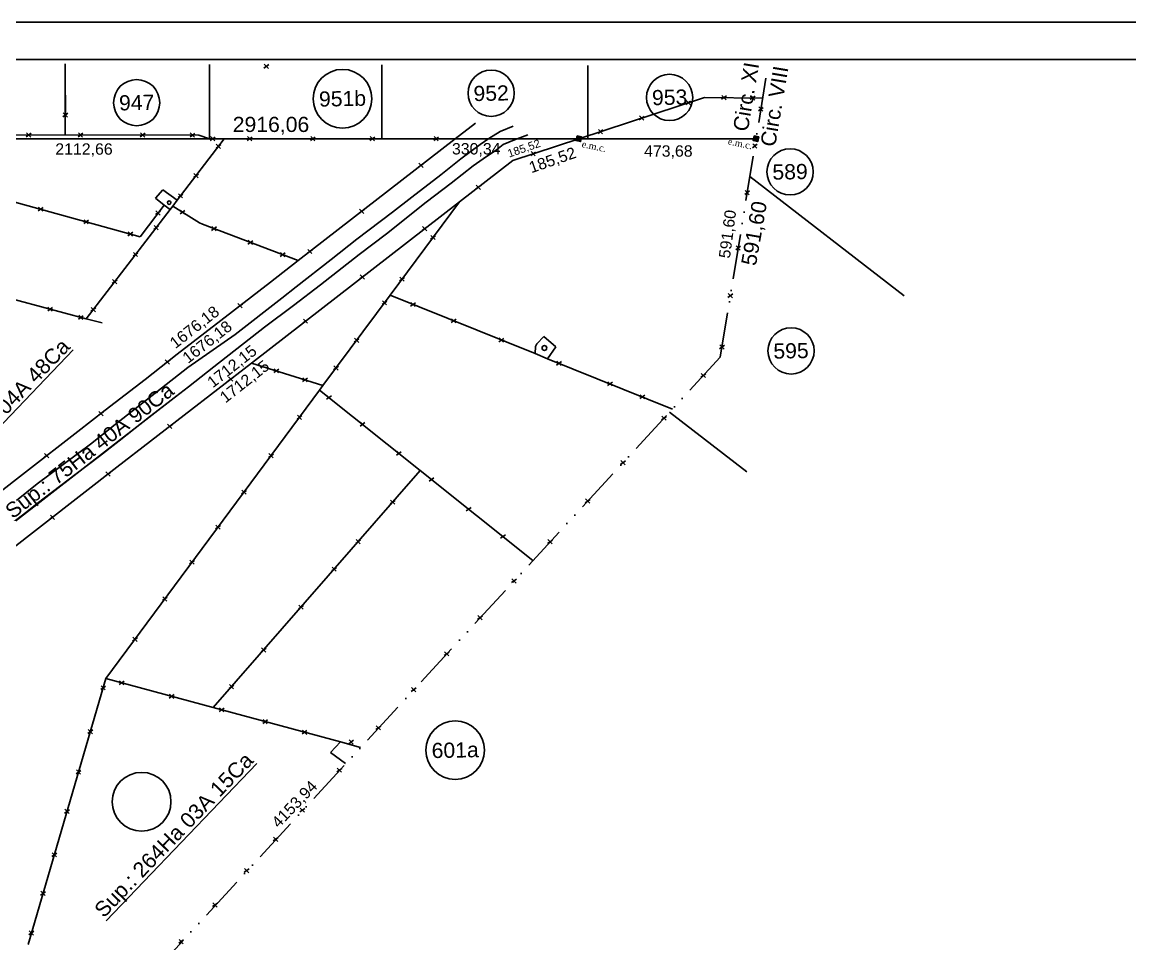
# Model space of a CAD drawing. Header units: feet. Extents: x 1554 to 7460, y 4629 to 11811.
# Drawn here: x 3037.7 to 3333.8, y 5778.9 to 6025.3 of the extents above; entities that cross this region are included whole.
import ezdxf

# ---------------------------------------------------------------- set-up
doc = ezdxf.new("R2010")
doc.units = ezdxf.units.FT
doc.header["$MEASUREMENT"] = 0
doc.linetypes.add('ACAD_ISO12W100', pattern=[21, 12, -3, 0, -3, 0, -3])
doc.layers.get('0').update_dxf_attribs({"linetype": 'CONTINUOUS'})
for name, color, linetype in [('Alambrado', 1, 'CONTINUOUS'), ('Canal', 2, 'CONTINUOUS'), ('CARATULA', 7, 'CONTINUOUS'), ('MEDICION', 2, 'CONTINUOUS'), ('Seccion', 6, 'ACAD_ISO12W100'), ('Subdivision', 5, 'CONTINUOUS'), ('Tanques', 140, 'CONTINUOUS')]:
    doc.layers.add(name, color=color, linetype=linetype)
doc.styles.add('ARIAL', font='arial.ttf')
doc.styles.add('Time New Roman', font='times.ttf')

msp = doc.modelspace()

# ---------------------------------------------------------------- hatches: boundary and pattern name
h = msp.add_hatch()
h.set_pattern_fill('ANSI31', color=1, scale=0.025, angle=78.23157, style=0)
h.set_pattern_definition([(123.231567, (2701.68758, 6051.37915), (-0.066394212, -0.043499417), [])])
h.paths.add_polyline_path([(3186.038, 5994.856), (3185.781, 5993.622), (3186.986, 5993.371), (3187.243, 5994.605)])
h = msp.add_hatch()
h.set_pattern_fill('ANSI31', color=1, scale=0.025, angle=78.23157, style=0)
h.set_pattern_definition([(123.231567, (2749.05515, 6051.375724), (-0.066394212, -0.043499417), [])])
h.paths.add_polyline_path([(3233.406, 5994.853), (3233.149, 5993.619), (3234.353, 5993.368), (3234.61, 5994.602)])

# ---------------------------------------------------------------- linework, layer by layer
at = {"color": 1}
for p, q in [((3103.621, 6013.93, -35.145), (3102.311, 6013.011, -35.145)), ((3103.534, 6012.907, -35.145), (3102.398, 6014.034, -35.145)), ((3216.408, 6004.192, 0.108), (3215.098, 6003.273, 0.108)), ((3216.321, 6003.169, 0.108), (3215.185, 6004.296, 0.108)), ((3225.984, 6005.571, 0.119), (3224.674, 6004.652, 0.119)), ((3225.897, 6004.548, 0.119), (3224.761, 6005.675, 0.119)), ((3233.665, 6005.49, 0.119), (3232.355, 6004.571, 0.119)), ((3233.578, 6004.467, 0.119), (3232.442, 6005.594, 0.119)), ((3049.873, 6000.907, 0.097), (3048.563, 5999.988, 0.097)), ((3049.786, 5999.884, 0.097), (3048.65, 6001.011, 0.097)), ((3203.966, 6000.099, 0.075), (3202.657, 5999.181, 0.075)), ((3203.88, 5999.077, 0.075), (3202.744, 6000.203, 0.075)), ((3235.832, 6002.507, 0.11), (3234.523, 6001.588, 0.11)), ((3235.746, 6001.484, 0.11), (3234.61, 6002.611, 0.11)), ((3040.077, 5995.577, 0.247), (3038.767, 5994.658, 0.247)), ((3039.99, 5994.554, 0.247), (3038.854, 5995.68, 0.247)), ((3053.942, 5995.577, 0.247), (3052.632, 5994.659, 0.247)), ((3053.855, 5994.555, 0.247), (3052.719, 5995.681, 0.247)), ((3070.578, 5995.564, 0.247), (3069.268, 5994.645, 0.247)), ((3070.491, 5994.541, 0.247), (3069.355, 5995.668, 0.247)), ((3083.862, 5995.554, 0.247), (3082.552, 5994.635, 0.247)), ((3083.775, 5994.531, 0.247), (3082.639, 5995.657, 0.247)), ((3089.251, 5994.577, 0.031), (3087.941, 5993.658, 0.031)), ((3089.164, 5993.554, 0.031), (3088.028, 5994.681, 0.031)), ((3099.159, 5994.579, 0.031), (3097.849, 5993.661, 0.031)), ((3099.072, 5993.557, 0.031), (3097.936, 5994.683, 0.031)), ((3116.049, 5994.578, 0.031), (3114.739, 5993.659, 0.031)), ((3115.962, 5993.555, 0.031), (3114.826, 5994.682, 0.031)), ((3131.972, 5994.577, 0.031), (3130.663, 5993.658, 0.031)), ((3131.885, 5993.554, 0.031), (3130.749, 5994.681, 0.031)), ((3149.028, 5994.576, 0.031), (3147.718, 5993.657, 0.031)), ((3148.941, 5993.553, 0.031), (3147.805, 5994.68, 0.031)), ((3192.961, 5996.479, 0.046), (3191.651, 5995.56, 0.046)), ((3192.874, 5995.456, 0.046), (3191.738, 5996.583, 0.046)), ((3090.815, 5992.555, 0.247), (3089.505, 5991.636, 0.247)), ((3090.728, 5991.532, 0.247), (3089.592, 5992.659, 0.247)), ((3234.217, 5992.628, -0.097), (3232.907, 5991.709, -0.097)), ((3234.13, 5991.605, -0.097), (3232.994, 5992.732, -0.097)), ((3174.956, 5990.556, -0.097), (3173.646, 5989.637, -0.097)), ((3174.869, 5989.533, -0.097), (3173.733, 5990.66, -0.097)), ((3144.961, 5987.466, 0.031), (3143.651, 5986.547, 0.031)), ((3144.874, 5986.443, 0.031), (3143.738, 5987.57, 0.031)), ((3084.785, 5984.684, 0.247), (3083.475, 5983.766, 0.247)), ((3084.698, 5983.662, 0.247), (3083.562, 5984.788, 0.247)), ((3080.672, 5979.317, 0.247), (3079.362, 5978.398, 0.247)), ((3080.585, 5978.294, 0.247), (3079.449, 5979.421, 0.247)), ((3160.274, 5981.61, -0.097), (3158.964, 5980.691, -0.097)), ((3160.187, 5980.587, -0.097), (3159.051, 5981.714, -0.097)), ((3232.176, 5980.15, -0.097), (3230.866, 5979.231, -0.097)), ((3232.089, 5979.127, -0.097), (3230.953, 5980.254, -0.097)), ((3043.276, 5975.732, 0.038), (3041.967, 5974.813, 0.038)), ((3043.189, 5974.709, 0.038), (3042.053, 5975.835, 0.038)), ((3074.666, 5974.747, 0.038), (3073.357, 5973.828, 0.038)), ((3074.579, 5973.724, 0.038), (3073.443, 5974.851, 0.038)), ((3081.2, 5974.96, 0.247), (3079.89, 5974.042, 0.247)), ((3081.113, 5973.938, 0.247), (3079.977, 5975.064, 0.247)), ((3129.099, 5975.17, 0.031), (3127.789, 5974.251, 0.031)), ((3129.012, 5974.147, 0.031), (3127.876, 5975.274, 0.031)), ((3055.456, 5972.369, 0.038), (3054.146, 5971.45, 0.038)), ((3055.369, 5971.346, 0.038), (3054.233, 5972.472, 0.038)), ((3074.15, 5970.815, 0.1), (3072.84, 5969.896, 0.1)), ((3074.063, 5969.792, 0.1), (3072.927, 5970.919, 0.1)), ((3089.593, 5970.541, 0.247), (3088.283, 5969.622, 0.247)), ((3089.506, 5969.518, 0.247), (3088.37, 5970.645, 0.247)), ((3145.971, 5970.534, -0.285), (3144.662, 5969.615, -0.285)), ((3145.885, 5969.511, -0.285), (3144.749, 5970.638, -0.285)), ((3067.278, 5969.104, 0.038), (3065.969, 5968.185, 0.038)), ((3067.192, 5968.081, 0.038), (3066.056, 5969.208, 0.038)), ((3148.163, 5968.18, 0.119), (3146.853, 5967.261, 0.119)), ((3148.076, 5967.157, 0.119), (3146.94, 5968.284, 0.119)), ((3099.321, 5966.862, 0.247), (3098.012, 5965.943, 0.247)), ((3099.234, 5965.839, 0.247), (3098.098, 5966.966, 0.247)), ((3115.157, 5963.407, 0.031), (3114.021, 5964.534, 0.031)), ((3229.76, 5965.377, -0.097), (3228.45, 5964.459, -0.097)), ((3229.673, 5964.355, -0.097), (3228.537, 5965.481, -0.097)), ((3068.625, 5963.614, 0.1), (3067.315, 5962.695, 0.1)), ((3068.538, 5962.591, 0.1), (3067.402, 5963.718, 0.1)), ((3107.975, 5963.589, 0.247), (3106.666, 5962.67, 0.247)), ((3107.888, 5962.566, 0.247), (3106.752, 5963.693, 0.247)), ((3115.243, 5964.43, 0.031), (3113.934, 5963.511, 0.031)), ((3063.062, 5956.363, 0.1), (3061.752, 5955.444, 0.1)), ((3062.975, 5955.34, 0.1), (3061.839, 5956.467, 0.1)), ((3129.308, 5957.617, -0.286), (3127.998, 5956.698, -0.286)), ((3129.221, 5956.594, -0.286), (3128.085, 5957.721, -0.286)), ((3139.907, 5957.039, 0.119), (3138.597, 5956.12, 0.119)), ((3139.82, 5956.016, 0.119), (3138.684, 5957.143, 0.119)), ((3227.589, 5951.609, -0.097), (3226.453, 5952.736, -0.097)), ((3096.562, 5949.935, -0.28), (3095.253, 5949.016, -0.28)), ((3096.476, 5948.912, -0.28), (3095.34, 5950.039, -0.28)), ((3135.204, 5950.702, 0.119), (3133.895, 5949.783, 0.119)), ((3135.118, 5949.679, 0.119), (3133.982, 5950.806, 0.119)), ((3142.857, 5950.253, 0.134), (3141.547, 5949.334, 0.134)), ((3142.77, 5949.23, 0.134), (3141.634, 5950.357, 0.134)), ((3227.676, 5952.632, -0.097), (3226.366, 5951.713, -0.097)), ((3045.808, 5949.018, 0.038), (3044.498, 5948.099, 0.038)), ((3045.721, 5947.995, 0.038), (3044.585, 5949.122, 0.038)), ((3054.015, 5946.816, 0.038), (3052.705, 5945.897, 0.038)), ((3053.928, 5945.793, 0.038), (3052.792, 5946.919, 0.038)), ((3057.343, 5948.91, 0.1), (3056.033, 5947.991, 0.1)), ((3057.256, 5947.887, 0.1), (3056.12, 5949.014, 0.1)), ((3114.082, 5945.815, -0.287), (3112.773, 5944.896, -0.287)), ((3113.996, 5944.792, -0.287), (3112.86, 5945.919, -0.287)), ((3153.686, 5945.893, 0.134), (3152.376, 5944.974, 0.134)), ((3153.599, 5944.87, 0.134), (3152.463, 5945.997, 0.134)), ((3166.38, 5939.725, 0.134), (3165.244, 5940.852, 0.134)), ((3127.734, 5940.661, 0.119), (3126.425, 5939.742, 0.119)), ((3127.647, 5939.638, 0.119), (3126.511, 5940.765, 0.119)), ((3166.467, 5940.748, 0.134), (3165.157, 5939.829, 0.134)), ((3225.428, 5938.888, -0.097), (3224.118, 5937.969, -0.097)), ((3225.341, 5937.865, -0.097), (3224.205, 5938.992, -0.097)), ((3077.157, 5934.89, -0.35), (3075.847, 5933.971, -0.35)), ((3077.07, 5933.867, -0.35), (3075.934, 5934.994, -0.35)), ((3106.268, 5932.521, -0.033), (3104.958, 5931.602, -0.033)), ((3106.181, 5931.498, -0.033), (3105.045, 5932.625, -0.033)), ((3122.25, 5933.289, 0.119), (3120.94, 5932.37, 0.119)), ((3122.163, 5932.266, 0.119), (3121.027, 5933.393, 0.119)), ((3181.892, 5934.531, 0.134), (3180.582, 5933.612, 0.134)), ((3181.805, 5933.508, 0.134), (3180.669, 5934.635, 0.134)), ((3094.096, 5930.33, -0.3), (3092.787, 5929.411, -0.3)), ((3094.01, 5929.307, -0.3), (3092.874, 5930.434, -0.3)), ((3113.932, 5930.112, -0.033), (3112.622, 5929.193, -0.033)), ((3113.845, 5929.089, -0.033), (3112.709, 5930.216, -0.033)), ((3195.499, 5929.044, 0.134), (3194.189, 5928.125, 0.134)), ((3195.412, 5928.021, 0.134), (3194.276, 5929.148, 0.134)), ((3220.453, 5931.271), (3219.143, 5930.352)), ((3220.366, 5930.248), (3219.23, 5931.375)), ((3120.359, 5925.392, 0.145), (3119.049, 5924.473, 0.145)), ((3120.272, 5924.369, 0.145), (3119.136, 5925.496, 0.145)), ((3204.122, 5925.567, 0.134), (3202.813, 5924.648, 0.134)), ((3204.035, 5924.544, 0.134), (3202.899, 5925.67, 0.134)), ((3059.393, 5921.101, -0.365), (3058.083, 5920.182, -0.365)), ((3059.306, 5920.078, -0.365), (3058.17, 5921.205, -0.365)), ((3112.486, 5920.113, 0.119), (3111.176, 5919.194, 0.119)), ((3112.399, 5919.09, 0.119), (3111.263, 5920.217, 0.119)), ((3077.747, 5917.679, -0.336), (3076.437, 5916.76, -0.336)), ((3077.66, 5916.656, -0.336), (3076.524, 5917.783, -0.336)), ((3129.32, 5918.224, 0.145), (3128.01, 5917.305, 0.145)), ((3129.233, 5917.201, 0.145), (3128.097, 5918.328, 0.145)), ((3209.946, 5919.882), (3208.636, 5918.963)), ((3209.859, 5918.859), (3208.723, 5919.986)), ((3044.905, 5909.873, -0.364), (3043.595, 5908.954, -0.364)), ((3044.818, 5908.85, -0.364), (3043.682, 5909.977, -0.364)), ((3104.859, 5909.827, 0.119), (3103.549, 5908.908, 0.119)), ((3104.772, 5908.805, 0.119), (3103.636, 5909.931, 0.119)), ((3139.033, 5910.455, 0.145), (3137.723, 5909.536, 0.145)), ((3138.946, 5909.433, 0.145), (3137.81, 5910.559, 0.145)), ((3198.975, 5907.988), (3197.665, 5907.069)), ((3198.888, 5906.965), (3197.752, 5908.092)), ((3061.282, 5904.931, -0.366), (3059.972, 5904.012, -0.366)), ((3061.195, 5903.908, -0.366), (3060.059, 5905.035, -0.366)), ((3147.762, 5903.479, 0.145), (3146.452, 5902.56, 0.145)), ((3147.675, 5902.456, 0.145), (3146.539, 5903.583, 0.145)), ((3097.65, 5900.105, 0.119), (3096.341, 5899.186, 0.119)), ((3097.563, 5899.082, 0.119), (3096.427, 5900.209, 0.119)), ((3137.394, 5897.426, 0.103), (3136.084, 5896.507, 0.103)), ((3137.307, 5896.403, 0.103), (3136.171, 5897.53, 0.103)), ((3189.499, 5897.714), (3188.189, 5896.795)), ((3189.412, 5896.691), (3188.276, 5897.818)), ((3046.347, 5892.372, -0.359), (3045.211, 5893.499, -0.359)), ((3157.707, 5895.543, 0.145), (3156.397, 5894.624, 0.145)), ((3157.62, 5894.52, 0.145), (3156.484, 5895.646, 0.145)), ((3046.434, 5893.395, -0.359), (3045.124, 5892.476, -0.359)), ((3090.695, 5890.724, 0.119), (3089.385, 5889.806, 0.119)), ((3090.608, 5889.702, 0.119), (3089.472, 5890.828, 0.119)), ((3166.872, 5888.229, 0.145), (3165.562, 5887.31, 0.145)), ((3166.785, 5887.206, 0.145), (3165.649, 5888.333, 0.145)), ((3128.175, 5886.869, 0.103), (3126.865, 5885.95, 0.103)), ((3128.088, 5885.846, 0.103), (3126.952, 5886.973, 0.103)), ((3179.474, 5886.846), (3178.164, 5885.927)), ((3179.387, 5885.823), (3178.251, 5886.95)), ((3083.756, 5881.366, 0.119), (3082.446, 5880.447, 0.119)), ((3083.669, 5880.343, 0.119), (3082.533, 5881.47, 0.119)), ((3121.754, 5879.517, 0.103), (3120.444, 5878.598, 0.103)), ((3121.667, 5878.494, 0.103), (3120.531, 5879.621, 0.103)), ((3169.808, 5876.368), (3168.498, 5875.449)), ((3169.721, 5875.345), (3168.585, 5876.472)), ((3076.482, 5871.555, 0.119), (3075.172, 5870.636, 0.119)), ((3076.395, 5870.532, 0.119), (3075.259, 5871.659, 0.119)), ((3112.871, 5869.345, 0.103), (3111.561, 5868.426, 0.103)), ((3112.784, 5868.322, 0.103), (3111.648, 5869.449, 0.103)), ((3160.747, 5866.547), (3159.438, 5865.628)), ((3160.66, 5865.524), (3159.525, 5866.65)), ((3068.394, 5859.741, 0.119), (3067.258, 5860.868, 0.119)), ((3068.481, 5860.764, 0.119), (3067.171, 5859.845, 0.119)), ((3102.888, 5857.915, 0.103), (3101.578, 5856.996, 0.103)), ((3102.801, 5856.892, 0.103), (3101.665, 5858.018, 0.103)), ((3151.814, 5856.862), (3150.504, 5855.943)), ((3151.727, 5855.839), (3150.591, 5856.966)), ((3064.938, 5849.134, 0.103), (3063.628, 5848.215, 0.103)), ((3064.851, 5848.111, 0.103), (3063.715, 5849.238, 0.103)), ((3059.982, 5847.8, 0.119), (3058.672, 5846.881, 0.119)), ((3059.895, 5846.777, 0.119), (3058.759, 5847.904, 0.119)), ((3094.304, 5848.085, 0.103), (3092.994, 5847.166, 0.103)), ((3094.217, 5847.062, 0.103), (3093.081, 5848.189, 0.103)), ((3142.989, 5847.296), (3141.679, 5846.377)), ((3142.902, 5846.273), (3141.766, 5847.4)), ((3078.313, 5845.514, 0.103), (3077.004, 5844.595, 0.103)), ((3078.226, 5844.491, 0.103), (3077.09, 5845.618, 0.103)), ((3091.674, 5841.899, 0.11), (3090.364, 5840.98, 0.11)), ((3091.587, 5840.876, 0.11), (3090.451, 5842.003, 0.11)), ((3103.303, 5838.756, 0.11), (3101.993, 5837.837, 0.11)), ((3103.216, 5837.733, 0.11), (3102.08, 5838.86, 0.11)), ((3133.492, 5836.074), (3132.356, 5837.2)), ((3056.55, 5836.067, 0.119), (3055.24, 5835.148, 0.119)), ((3056.463, 5835.044, 0.119), (3055.327, 5836.171, 0.119)), ((3113.832, 5835.909, 0.11), (3112.523, 5834.991, 0.11)), ((3113.745, 5834.887, 0.11), (3112.61, 5836.013, 0.11)), ((3133.579, 5837.096), (3132.269, 5836.177)), ((3126.288, 5833.314, 0.11), (3124.978, 5832.396, 0.11)), ((3126.201, 5832.292, 0.11), (3125.065, 5833.418, 0.11)), ((3053.302, 5824.237, 0.119), (3052.166, 5825.364, 0.119)), ((3123.108, 5825.78), (3121.798, 5824.861)), ((3123.021, 5824.757), (3121.885, 5825.884)), ((3053.389, 5825.26, 0.119), (3052.079, 5824.341, 0.119)), ((3050.314, 5814.747, 0.119), (3049.005, 5813.828, 0.119)), ((3050.228, 5813.724, 0.119), (3049.092, 5814.851, 0.119)), ((3113.249, 5815.088), (3111.939, 5814.169)), ((3113.162, 5814.065), (3112.026, 5815.192)), ((3106.081, 5807.315), (3104.771, 5806.396)), ((3105.994, 5806.292), (3104.858, 5807.419)), ((3046.921, 5803.146, 0.119), (3045.612, 5802.227, 0.119)), ((3046.834, 5802.123, 0.119), (3045.699, 5803.25, 0.119)), ((3098.346, 5798.928), (3097.036, 5798.009)), ((3098.259, 5797.905), (3097.123, 5799.032)), ((3043.904, 5792.829, 0.119), (3042.594, 5791.91, 0.119)), ((3043.817, 5791.806, 0.119), (3042.681, 5792.933, 0.119)), ((3089.794, 5788.726), (3088.658, 5789.852)), ((3089.881, 5789.749), (3088.571, 5788.83)), ((3040.813, 5782.26, 0.119), (3039.503, 5781.341, 0.119)), ((3040.726, 5781.237, 0.119), (3039.59, 5782.364, 0.119)), ((3080.844, 5779.948), (3079.534, 5779.029)), ((3080.757, 5778.925), (3079.621, 5780.052))]:
    msp.add_line(p, q, dxfattribs=at)
at = {"color": 2, "elevation": 0.031}
for points in [[(3186.038, 5994.856), (3187.243, 5994.605), (3186.986, 5993.371), (3185.781, 5993.622)], [(3233.406, 5994.853), (3234.61, 5994.602), (3234.353, 5993.368), (3233.149, 5993.619)]]:
    msp.add_lwpolyline(points, close=True, dxfattribs=at)
at = {"color": 3}
msp.add_circle((3069.623, 5816.885, -99.83), 7.845, dxfattribs=at)
at = {"layer": 'Alambrado'}
for p, q in [((3049.222, 6005.774, 0.097), (3049.214, 5995.121, 0.097)), ((3220.111, 6005.166, 0.119), (3186.512, 5994.114, 0.031)), ((3235.661, 6005.003, 0.119), (3220.111, 6005.166, 0.119)), ((3079.099, 5977.658, 0.247), (3091.711, 5994.12, 0.247)), ((3016.034, 5982.614, 0.038), (3069.209, 5967.931, 0.038)), ((3075.327, 5980.464, 0.106), (3073.327, 5978.191, 0.106)), ((3079.099, 5977.658, 0.106), (3075.327, 5980.464, 0.106)), ((3069.209, 5967.931, 0.038), (3075.605, 5976.397, 0.038)), ((3073.327, 5978.191, 0.106), (3075.605, 5976.397, 0.106)), ((3075.605, 5976.397, 0.106), (3077.212, 5975.199, 0.106)), ((3077.949, 5976.109, 0.247), (3079.099, 5977.658, 0.247)), ((3154.565, 5977.243, 0.119), (3136.056, 5952.267, 0.119)), ((3077.212, 5975.199, 0.1), (3054.787, 5945.973, 0.1)), ((3077.212, 5975.199, 0.106), (3077.949, 5976.109, 0.106)), ((3085.11, 5971.674, 0.247), (3077.949, 5976.109, 0.247)), ((3085.857, 5971.247, 0.247), (3085.11, 5971.674, 0.247)), ((3111.476, 5961.558, 0.247), (3085.857, 5971.247, 0.247)), ((3054.787, 5945.973, 0.038), (3010.759, 5957.79, 0.038)), ((3136.056, 5952.267, 0.119), (3118.103, 5928.135, 0.119)), ((3174.792, 5936.673, 0.134), (3136.056, 5952.267, 0.134)), ((3054.787, 5945.973, 0.1), (3059.033, 5944.883, 0.1)), ((3175.241, 5939.259, 0.094), (3177.167, 5941.252, 0.094)), ((3177.167, 5941.252, 0.094), (3180.405, 5938.499, 0.094)), ((3174.792, 5936.673, 0.094), (3174.963, 5938.58, 0.094)), ((3174.963, 5938.58, 0.094), (3175.241, 5939.259, 0.094)), ((3180.405, 5938.499, 0.094), (3178.154, 5935.315, 0.094)), ((3178.154, 5935.315, 0.134), (3174.792, 5936.673, 0.134)), ((3211.534, 5921.854, 0.134), (3178.154, 5935.315, 0.134)), ((3118.103, 5928.135, -0.033), (3098.971, 5934.15, -0.033)), ((3117.218, 5926.92, 0.119), (3060.052, 5849.819, 0.119)), ((3118.103, 5928.135, 0.119), (3117.218, 5926.92, 0.119)), ((3144.112, 5905.409, 0.145), (3117.218, 5926.92, 0.145)), ((3144.112, 5905.409, 0.103), (3088.776, 5842.046, 0.103)), ((3174.21, 5881.39, 0.145), (3144.112, 5905.409, 0.145)), ((3060.052, 5849.819, 0.119), (3039.267, 5778.756, 0.119)), ((3088.776, 5842.046, 0.103), (3060.052, 5849.819, 0.103)), ((3088.776, 5842.046, 0.11), (3122.771, 5832.857, 0.11)), ((3122.771, 5832.857, 0.123), (3120.146, 5830.058, 0.123)), ((3122.771, 5832.857, 0.11), (3128.107, 5831.415, 0.11)), ((3120.146, 5830.058, 0.123), (3124.118, 5827.125, 0.123))]:
    msp.add_line(p, q, dxfattribs=at)
at = {"layer": 'Alambrado', "color": 2}
for p, q in [((3018.658, 5995.108, 0.247), (3049.214, 5995.121, 0.247)), ((3049.214, 5995.121, 0.247), (3084.919, 5995.093, 0.247)), ((3084.919, 5995.093, 0.247), (3087.798, 5994.116, 0.247))]:
    msp.add_line(p, q, dxfattribs=at)
at = {"layer": 'Canal'}
for p, q in [((3168.986, 5997.442, -0.124), (3165.436, 5996.064, -0.114)), ((3160.159, 5992.549, -0.099), (3162.491, 5994.169, -0.105)), ((3162.491, 5994.169, -0.105), (3165.436, 5996.064, -0.114)), ((3172.875, 5995.202, -0.115), (3169.326, 5993.825, -0.105)), ((3154.95, 5988.71, -0.068), (3160.159, 5992.549, -0.099)), ((3164.47, 5991.183, -0.092), (3160.969, 5988.777, -0.124)), ((3166.281, 5992.55, -0.093), (3164.47, 5991.183, -0.092)), ((3169.326, 5993.825, -0.105), (3166.281, 5992.55, -0.093)), ((3149.587, 5984.477, -0.051), (3154.95, 5988.71, -0.068)), ((3160.969, 5988.777, -0.124), (3158.241, 5986.888, -0.089)), ((3158.241, 5986.888, -0.089), (3152.361, 5982.214, -0.073)), ((3141.825, 5978.526, -0.042), (3149.587, 5984.477, -0.051)), ((3152.361, 5982.214, -0.073), (3145.688, 5977.155, -0.106)), ((3145.688, 5977.155, -0.106), (3135.054, 5968.705, -0.058)), ((3136.7, 5974.512, -0.054), (3141.825, 5978.526, -0.042)), ((3127.183, 5967.265, -0.035), (3136.7, 5974.512, -0.054)), ((3135.054, 5968.705, -0.058), (3127.797, 5963.182, -0.034)), ((3120.289, 5961.805, -0.021), (3127.183, 5967.265, -0.035)), ((3110.924, 5954.532, -0.022), (3120.289, 5961.805, -0.021)), ((3127.797, 5963.182, -0.034), (3117.439, 5955.063, -0.064)), ((3107.074, 5951.488, -0.027), (3110.924, 5954.532, -0.022)), ((3117.439, 5955.063, -0.064), (3110.215, 5949.539, -0.088)), ((3094.605, 5941.825, -0.102), (3107.074, 5951.488, -0.027)), ((3110.215, 5949.539, -0.088), (3102.453, 5943.714, -0.124)), ((3082.013, 5932.929, -0.098), (3094.605, 5941.825, -0.102)), ((3102.453, 5943.714, -0.124), (3088.884, 5933.118, -0.123)), ((3073.668, 5926.475, -0.096), (3082.013, 5932.929, -0.098)), ((3088.884, 5933.118, -0.123), (3082.173, 5927.819, -0.151)), ((3062.584, 5917.707, -0.127), (3073.668, 5926.475, -0.096)), ((3082.173, 5927.819, -0.151), (3071.75, 5919.818, -0.154)), ((3055.909, 5912.479, -0.119), (3062.584, 5917.707, -0.127)), ((3071.75, 5919.818, -0.154), (3063.614, 5913.331, -0.155)), ((3041.697, 5901.845, -0.124), (3055.909, 5912.479, -0.119)), ((3063.614, 5913.331, -0.155), (3058.312, 5909.298, -0.142)), ((3058.312, 5909.298, -0.142), (3052.143, 5904.5, -0.14)), ((3052.143, 5904.5, -0.14), (3041.713, 5896.626, -0.138)), ((3036.17, 5897.413, -0.124), (3041.697, 5901.845, -0.124)), ((3041.713, 5896.626, -0.138), (3038.546, 5894.121, -0.141)), ((3038.546, 5894.121, -0.141), (3035.433, 5891.681, -0.14))]:
    msp.add_line(p, q, dxfattribs=at)
at = {"layer": 'CARATULA', "color": 1, "linetype": 'Continuous'}
msp.add_line((3703.344, 6025.281), (2703.344, 6025.281), dxfattribs=at)
at = {"layer": 'CARATULA', "color": 8, "linetype": 'Continuous'}
msp.add_line((3693.344, 6015.281), (2743.344, 6015.281), dxfattribs=at)
at = {"layer": 'MEDICION', "color": 3}
msp.add_line((3133.881, 6013.873, -42.854), (3133.88, 5994.117, -0.097), dxfattribs=at)
for centre, radius in [((3123.327, 6004.811, -99.83), 7.845), ((3163.065, 6006.266, -199.745), 6.18), ((3068.292, 6003.757, 0.085), 6.18), ((3210.788, 6005.158, 0.09), 6.18), ((3242.978, 5985.257, -99.83), 6.18), ((3243.241, 5937.399, -99.83), 6.18), ((3153.45, 5830.659, -99.83), 7.845)]:
    msp.add_circle(centre, radius, dxfattribs=at)
at = {"layer": 'Seccion'}
for q in [(3236.919, 6012.696, 0.143), (2751.732, 5422.728, 0.002)]:
    msp.add_line((3224.331, 5935.726, -0.097), q, dxfattribs=at)
at = {"layer": 'Subdivision', "color": 2}
for p, q in [((3049.215, 6014.106, -40.992), (3049.214, 5995.121, 0.097)), ((3087.8, 6013.972, -42.725), (3087.798, 5994.116, 0.247)), ((3188.881, 6013.722, -42.536), (3188.88, 5994.113, -0.097)), ((3232.226, 5984.001, -0.097), (3273.488, 5952.154, -99.83)), ((3210.765, 5921, -0.094), (3231.396, 5905.076, -49.961))]:
    msp.add_line(p, q, dxfattribs=at)
at = {"layer": 'Subdivision', "color": 1}
msp.add_line((3158.868, 5998.294, 0.031), (3153.478, 5994.116, 0.031), dxfattribs=at)
at = {"layer": 'Subdivision'}
for p, q in [((2993.106, 5994.103, 0.031), (3087.798, 5994.116, 0.031)), ((3087.798, 5994.116, 0.031), (3091.711, 5994.12, 0.031)), ((3091.711, 5994.12, 0.031), (3153.478, 5994.116, 0.031)), ((3186.512, 5994.114, 0.031), (3233.88, 5994.11, 0.031))]:
    msp.add_line(p, q, dxfattribs=at)
at = {"layer": 'Subdivision', "color": 3}
for p, q in [((3153.478, 5994.116, 0.031), (3111.476, 5961.558, 0.031)), ((3153.478, 5994.116, 0.031), (3186.512, 5994.114, 0.031)), ((3186.512, 5994.114, -0.097), (3168.889, 5988.316, -0.097)), ((3168.889, 5988.316, -0.097), (3154.565, 5977.243, -0.097)), ((3154.565, 5977.243, -0.284), (3098.971, 5934.15, -0.288)), ((3111.476, 5961.558, -0.244), (3104.067, 5955.789, -0.232)), ((3104.067, 5955.789, -0.232), (3090.822, 5945.541, -0.31)), ((3090.822, 5945.541, -0.31), (3079.163, 5936.498, -0.345)), ((3079.163, 5936.498, -0.345), (3070.521, 5929.784, -0.361)), ((3098.971, 5934.15, -0.288), (3062.997, 5906.312, -0.367)), ((3070.521, 5929.784, -0.361), (3059.892, 5921.534, -0.366)), ((3059.892, 5921.534, -0.366), (3052.606, 5915.897, -0.365)), ((3052.606, 5915.897, -0.365), (3038.533, 5904.978, -0.364)), ((3062.997, 5906.312, -0.367), (3033.555, 5883.438, -0.353)), ((3038.533, 5904.978, -0.364), (3021.041, 5891.373, -0.353))]:
    msp.add_line(p, q, dxfattribs=at)
at = {"layer": 'Tanques'}
for centre, radius in [((3076.994, 5977.037, 0.21), 0.469), ((3177.304, 5938.173, 0.29), 0.637)]:
    msp.add_circle(centre, radius, dxfattribs=at)

# ---------------------------------------------------------------- texts
at = {"color": 1, "style": 'Time New Roman'}
for p in [(3187.173, 5991.882, -99.555), (3226.244, 5992.619, -99.555)]:
    msp.add_text('e.m.c.', height=1.8, rotation=348.23157, dxfattribs=at).set_placement(p)
at = {"color": 3, "style": 'ARIAL'}
for s, rotation, p in [('%%USup.: 141Ha 04A 48Ca', 46.18664, (3010.471, 5896.239, -0.342)), ('%%USup.: 75Ha 40A 90Ca', 37.7928, (3035.154, 5892.339, -99.83)), ('%%USup.: 264Ha 03A 15Ca', 46.18664, (3059.515, 5785.632, -99.83))]:
    msp.add_text(s, height=4.05143, rotation=rotation, dxfattribs=at).set_placement(p)
at = {"layer": 'MEDICION', "color": 3, "style": 'ARIAL'}
for s, insert, char_height, width, attachment_point, rotation in [('\\pt20.25714;Circ. XI', (3227.683, 5996.527), 4.05143, 63.61612, 1, 80.48212), ('Circ. VIII', (3234.999, 5992.444, -0.097), 4.0514, 63.61612, 1, 80.48212), ('951b', (3123.327, 6004.811, -99.83), 4.0514, 7.97874, 5, 1.15289), ('952', (3163.065, 6006.266, -199.745), 4.0514, 7.97874, 5, 1.15289), ('953', (3210.788, 6005.158, 0.09), 4.0514, 7.97874, 5, 1.15289), ('947', (3068.292, 6003.757, 0.085), 4.0514, 7.97874, 5, 1.15289), ('2916,06', (3093.977, 5999.972, 0.031), 4.0514, 7.97874, 1, 0.00786), ('589', (3242.978, 5985.257, -99.83), 4.0514, 7.97874, 5, 1.15289), ('591,60', (3229.857, 5960.669, -0.097), 4.0514, 7.97874, 1, 80.0092), ('595', (3243.241, 5937.399, -99.83), 4.0514, 7.97874, 5, 1.15289), ('601a', (3153.45, 5830.659, -99.83), 4.0514, 7.97874, 5, 1.15289)]:
    msp.add_mtext(s, dxfattribs=dict(at, insert=insert, char_height=char_height, width=width, attachment_point=attachment_point, rotation=rotation))
at = {"layer": 'MEDICION', "color": 2, "attachment_point": 1, "style": 'ARIAL'}
for s, insert, char_height, width, rotation in [('2112,66', (3046.536, 5992.878, -99.83), 3.0386, 7.97874, 0.03943), ('330,34', (3152.59, 5992.948, -0.092), 3.0386, 7.97874, 0.03943), ('185,52', (3167.191, 5991.074, -30.013), 2.127, 5.58512, 19.14824), ('185,52', (3172.816, 5987.746, -0.092), 3.0386, 7.97874, 19.14824), ('473,68', (3203.946, 5992.349, -99.83), 3.0386, 7.97874, 0.03943), ('591,60', (3223.89, 5962.4, -99.83), 3.0386, 7.97874, 82.49239), ('1676,18', (3076.753, 5940.23, -100.118), 3.0386, 7.97874, 38.12864), ('1676,18', (3080.153, 5936.266, -100.118), 3.0386, 7.97874, 38.12864), ('1712,15', (3086.768, 5929.743, -100.118), 3.0386, 7.97874, 38.12864), ('1712,15', (3090.16, 5925.707, -100.118), 3.0386, 7.97874, 38.12864), ('4153,94', (3104.059, 5811.766, 0.11), 3.0386, 7.97874, 46.23649)]:
    msp.add_mtext(s, dxfattribs=dict(at, insert=insert, char_height=char_height, width=width, rotation=rotation))

doc.saveas('drawing.dxf')
